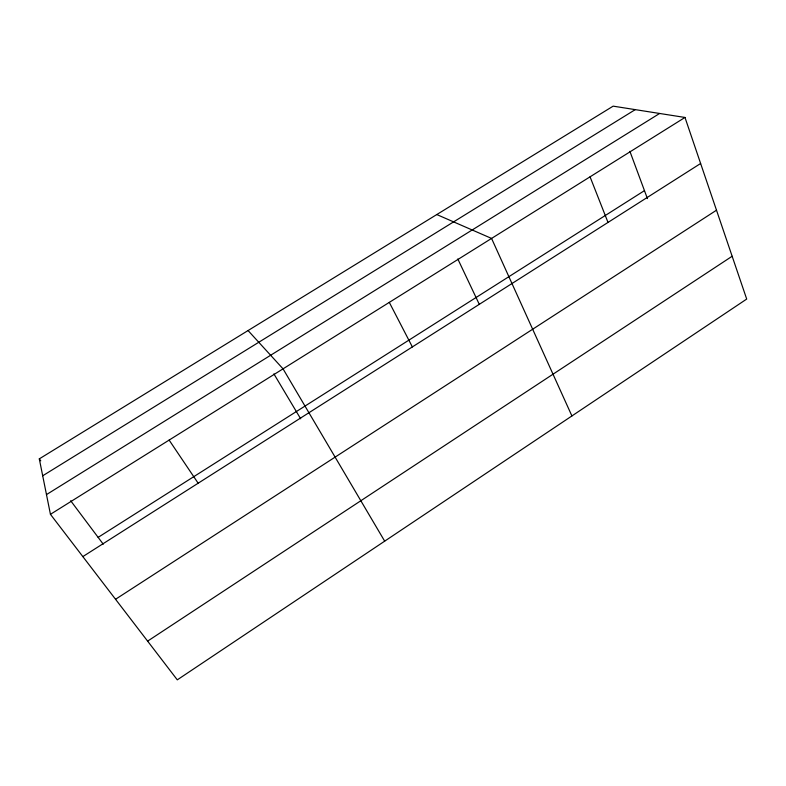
<?xml version="1.0" encoding="UTF-8"?>
<svg xmlns="http://www.w3.org/2000/svg" width="786" height="786" viewBox="0 0 786 786"><rect width="100%" height="100%" fill="white"/><g stroke="black" fill="none" stroke-linecap="round" stroke-linejoin="round"><path stroke-width="1.18" d="M147.621 641.13L732.149 256.256M115.542 599.276L716.498 210.206M82.844 556.596L700.621 163.498M98.132 537.369L644.461 190.634M50.442 514.319L684.979 117.458L746.7 299.063L177.292 679.851L50.442 514.319L39.3 458.867L613.149 106.149L684.979 117.458M46.482 494.591L659.621 113.469M42.699 475.785L635.255 109.627M436.78 214.549L491.564 238.423L571.913 415.951M248.062 330.542L283.039 368.84L384.678 541.161M39.3 458.867L40.764 460.812M70.671 500.731L103.241 544.187M169.128 440.081L198.16 483.223M273.892 373.881L300.674 418.8M389.306 302.384L412.365 346.931M457.816 258.977L479.155 304.044M590.06 176.83L608.01 222.438M629.91 151.364L647.428 198.622"/></g></svg>
